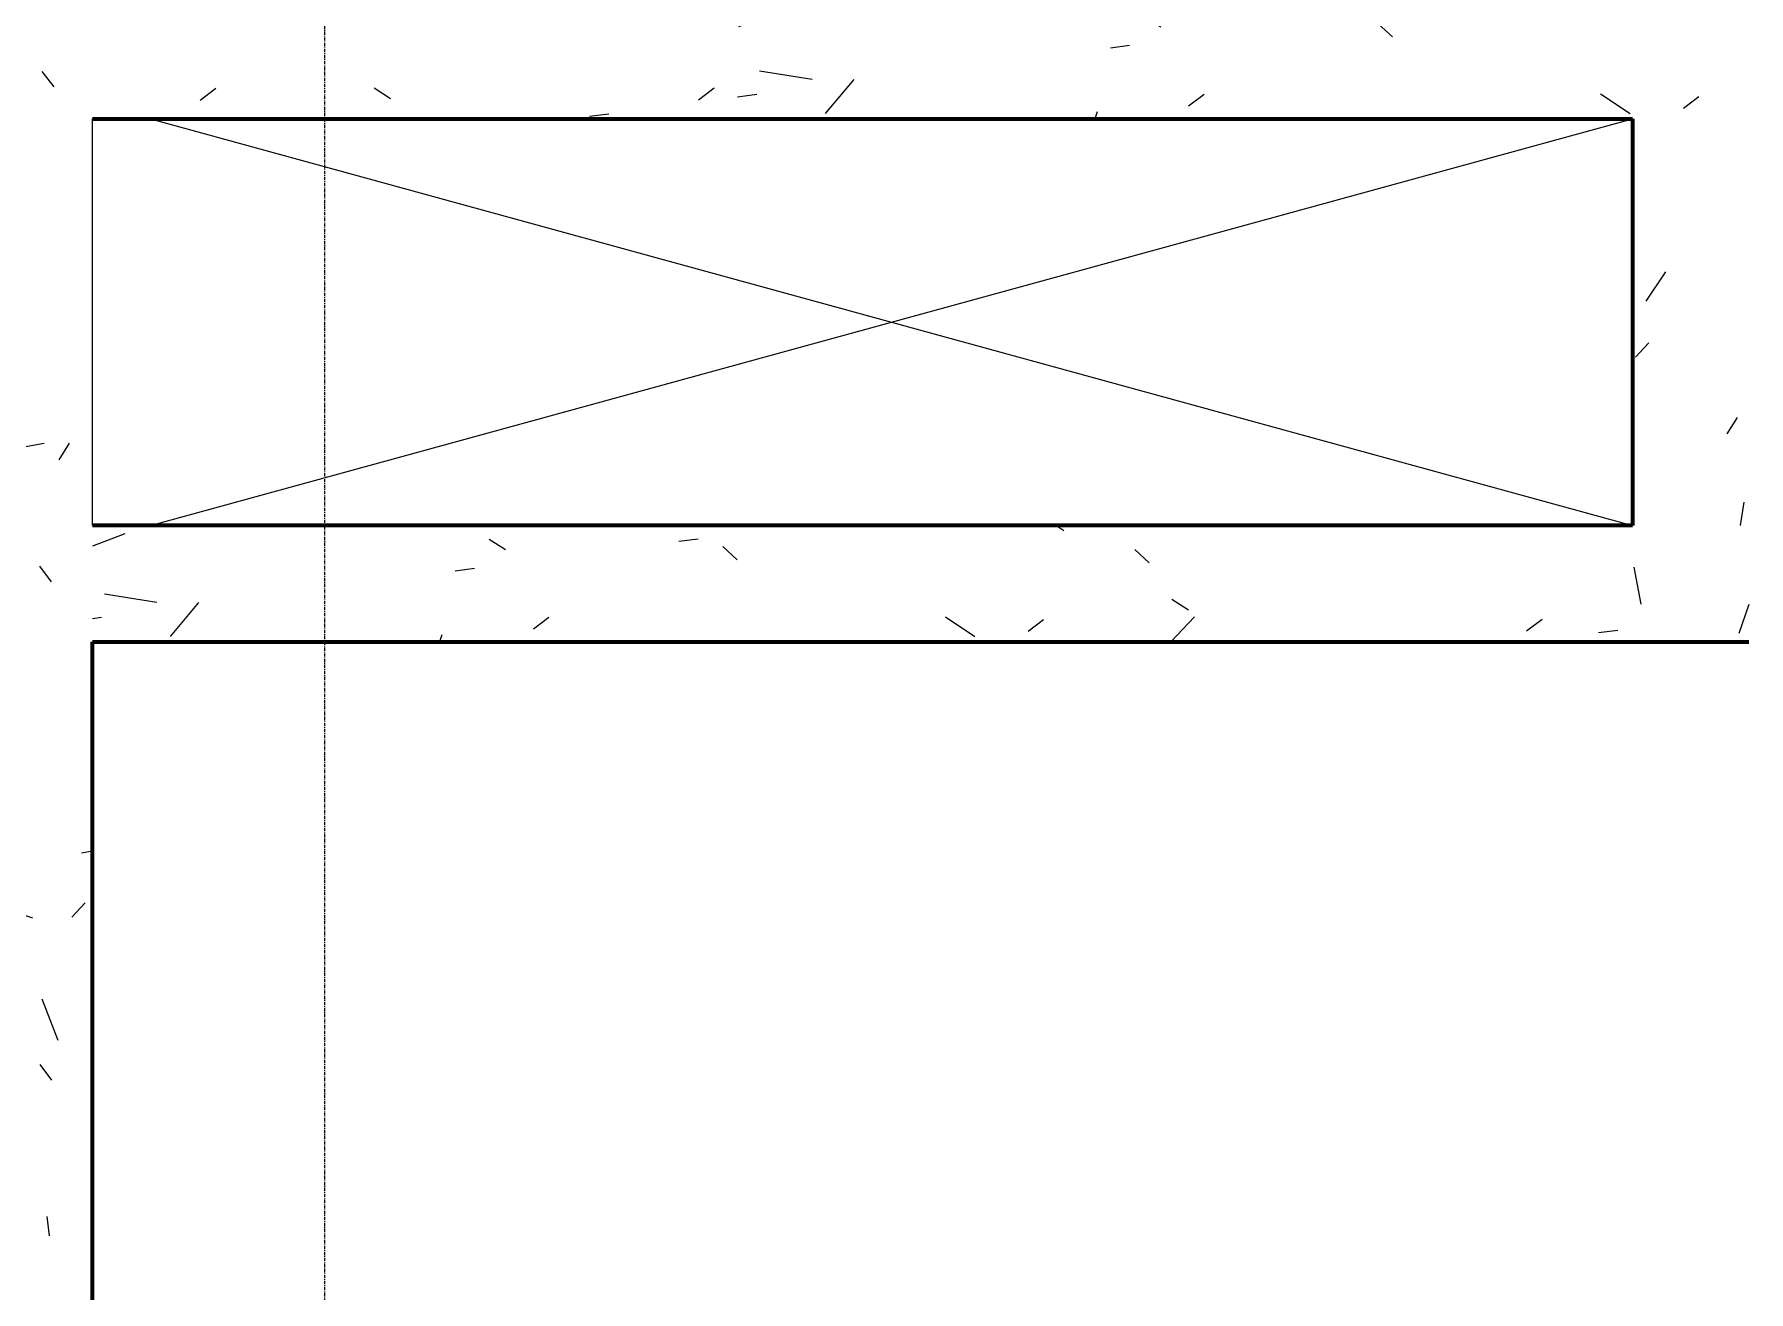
# Model space of a CAD drawing. Header units: millimetres. Extents: x -4391136 to -1798569, y -886572 to -291056.
# Drawn here: x -2668504 to -2665554, y -504168 to -502004 of the extents above; entities that cross this region are included whole.
import ezdxf

# ---------------------------------------------------------------- set-up
doc = ezdxf.new("R2010")
doc.units = ezdxf.units.MM
doc.linetypes.add('Xref-C-1-PP17-AR-2214-01-B$0$DPA_Grid _ Level 100', pattern=[10, 5.5, -1.6, 1.3, -1.6])
doc.layers.add('000 - 0_HIDE_OBJ_FRAMING_DEF_DIMS', color=7, linetype='Continuous', plot=False)
for name, color, linetype in [('Xref-C-1-PP17-AR-2214-01-B$0$A-DETL', 7, 'Continuous'), ('Xref-C-1-PP17-AR-2214-01-B$0$A-Wall', 7, 'Continuous'), ('Xref-C-1-PP17-AR-2214-01-B$0$A-WALL-PATT', 7, 'Continuous'), ('Xref-C-1-PP17-AR-2214-01-B$0$S-BEAM', 7, 'Continuous')]:
    doc.layers.add(name, color=color, linetype=linetype)

# ---------------------------------------------------------------- blocks, each defined once
blk = doc.blocks.new('Xref-C-1-PP17-AR-2214-01-B')
at = {"layer": 'Xref-C-1-PP17-AR-2214-01-B$0$A-WALL-PATT', "lineweight": 9}
h = blk.add_hatch(dxfattribs=at)
h.set_pattern_fill('ACET-2D-FP_12', angle=49.99999999998068, style=0, pattern_type=2)
h.set_pattern_definition([(139.9999999999806, (-2735242.74492201, -505043.6962943238), (-385.1750481771305, -459.0337474423577), [76.1999999948909, -838.1999999437999]), (84.99999999998067, (-2735242.74492201, -505043.6962943238), (-746.1827033320442, 65.2825274609495), [60.95999999902278, -670.5599999892506]), (190.4509999999807, (-2735237.432066674, -504982.9687962839), (127.8976821540855, -693.3830033237464), [64.760000009727, -712.360000106997]), (136.1839999999807, (-2735445.945103665, -505043.6968699379), (-622.3064180691727, -648.572486159741), [114.2999999805888, -1257.299999786477]), (186.6359999999807, (-2735431.931020783, -504953.3366802859), (122.2199233649299, -1050.53431868169), [97.13999998685, -1068.53999985535]), (81.1839999999807, (-2735445.945103665, -505043.6968699379), (-1110.274966447614, 172.1971373298438), [91.43999999912084, -1005.839999990329]), (110.9999999999807, (-2735395.144802339, -504942.0967650895), (-559.4256647136062, -214.7433929590625), [76.2000000050308, -838.2000000553388]), (55.99999999998069, (-2735395.144802339, -504942.0967650895), (-620.9765001013875, 418.8539380778093), [60.95999999519559, -670.5599999471515]), (161.4509999999807, (-2735361.056395906, -504891.5587120319), (-224.2969172061421, -668.452465985436), [64.75999999221384, -712.3599999143521]), (127.4999999999807, (-2735242.74492201, -505043.6962943238), (-206.91210464295, -158.7692420319072), [33.52799999703571, -628.903999944397, 33.52799999703571, -1320.29199988327]), (127.4999999999807, (-2735242.74492201, -505043.6962943238), (-206.91210464295, -158.7692420319072), [-695.9599999384685, -647.1919999427802, 33.52799999703571, -639.5719999434539]), (97.49999999998067, (-2735242.74492201, -505043.6962943238), (-359.3065579393879, -47.30360575212399), [33.52799999999586, -354.5839999999563, 33.52799999999586, -870.2039999998927]), (97.49999999998067, (-2735242.74492201, -505043.6962943238), (-359.3065579393879, -47.30360575212399), [-421.639999999948, -613.6639999999244, 33.52799999999586, -223.0119999999725]), (57.49999999998069, (-2735242.744133817, -505270.2647502401), (-229.4741615331732, 146.1911639366299), [33.52800000003587, -220.4720000002359, 33.52800000003587, -1810.512000001938]), (57.49999999998069, (-2735242.744133817, -505270.2647502401), (-229.4741615331732, 146.1911639366299), [-287.5280000003077, -758.9520000008122, 33.52800000003587, -1018.032000001089]), (47.49999999998069, (-2735242.744229032, -505371.8645196741), (-350.4168590595946, 321.0978918577312), [33.52800000457609, -296.6720000404915, 33.52800000457609, -1239.520000169177]), (47.49999999998069, (-2735242.744229032, -505371.8645196741), (-350.4168590595946, 321.0978918577312), [-363.7280000496437, -492.7600000672547, 33.52800000457609, -713.2320000973459])])
h.paths.add_polyline_path([(-2735442.744708749, -509598.9466707958), (-2735242.744708749, -509598.9466707958), (-2735242.744708749, -500488.446670796), (-2735442.744708749, -500488.446670796)])
h = blk.add_hatch(dxfattribs=at)
h.set_pattern_fill('ACET-2D-FP_6', angle=50.00000000002733, style=0, pattern_type=2)
h.set_pattern_definition([(230.0000000000273, (-2732690.244793999, -501948.9469441466), (459.0337474662811, -385.1750481966301), [76.20000000168635, -838.2000000185499]), (175.0000000000273, (-2732690.244793999, -501948.9469441466), (-65.28252745699137, -746.1827032929868), [60.95999998934605, -670.5599998828064]), (280.4510000000274, (-2732750.973058083, -501943.6334460233), (693.3830033084378, 127.8976821521064), [64.75999999792225, -712.3599999771448]), (226.1840000000273, (-2732690.244984428, -502152.1464830143), (648.572486194782, -622.3064181018271), [114.3000000090041, -1257.300000099045]), (276.6360000000274, (-2732780.604408036, -502138.1330429197), (1050.534318669233, 122.2199233644642), [97.13999999808284, -1068.539999978911]), (171.1840000000273, (-2732690.244984428, -502152.1464830143), (-172.1971373409033, -1110.274966523866), [91.44000001127155, -1005.840000123987]), (201.0000000000273, (-2732791.844323232, -502101.3468244763), (214.7433929350227, -559.4256646492286), [76.20000000026225, -838.2000000028847]), (146.0000000000273, (-2732791.844323232, -502101.3468244763), (-418.8539380771108, -620.9765001018532), [60.96000000798912, -670.5600000878803]), (251.4510000000274, (-2732842.38237629, -502067.2584180429), (668.4524659444578, -224.2969171917648), [64.76000000175954, -712.3600000193549]), (217.5000000000273, (-2732690.244793999, -501948.9469441466), (158.7692419998348, -206.9121046008077), [33.52799999595496, -628.903999924125, 33.52799999595496, -1320.291999840711]), (217.5000000000273, (-2732690.244793999, -501948.9469441466), (158.7692419998348, -206.9121046008077), [-695.9599999160349, -647.1919999219185, 33.52799999595496, -639.5719999228379]), (187.5000000000273, (-2732690.244793999, -501948.9469441466), (47.30360574601218, -359.3065578895621), [33.52800000462985, -354.5840000489641, 33.52800000462985, -870.2040001201655]), (187.5000000000273, (-2732690.244793999, -501948.9469441466), (47.30360574601218, -359.3065578895621), [-421.6400000582238, -613.6640000847401, 33.52800000462985, -223.0120000307955]), (147.5000000000273, (-2732463.676980869, -501948.9469219979), (-146.1911639207974, -229.4741615089588), [33.52800000332778, -220.4720000218827, -1844.040000183028]), (147.5000000000273, (-2732463.676980869, -501948.9469219979), (-146.1911639207974, -229.4741615089588), [-254.0000000252105, 33.52800000332778, -758.952000075329, -1051.560000104372]), (147.5000000000273, (-2732463.676980869, -501948.9469219979), (-146.1911639207974, -229.4741615089588), [-1046.480000103867, 33.52800000332778, -1018.032000101044]), (137.5000000000273, (-2732362.076568648, -501948.9462511688), (-321.0978918159381, -350.4168590145418), [33.52800000205953, -296.6720000182237, 33.52800000205953, -1239.52000007614]), (137.5000000000273, (-2732362.076568648, -501948.9462511688), (-321.0978918159381, -350.4168590145418), [-363.7280000223428, -492.7600000302688, 33.52800000205953, -713.2320000438117])])
h.paths.add_polyline_path([(-2730390.573861466, -502148.9466707962), (-2730237.727068962, -502148.9466707962), (-2730237.727068962, -501948.9466707962), (-2735242.744708749, -501948.9466707962), (-2735242.744708749, -502148.9466707962)])
h = blk.add_hatch(dxfattribs=at)
h.set_pattern_fill('ACET-2D-FP_7', angle=49.99999999998068, style=0, pattern_type=2)
h.set_pattern_definition([(139.9999999999806, (-2732392.745022851, -502498.9465807492), (-385.1750481771305, -459.0337474423577), [76.1999999948909, -838.1999999437999]), (84.99999999998067, (-2732392.745022851, -502498.9465807492), (-746.1827033320442, 65.2825274609495), [60.95999999902278, -670.5599999892506]), (190.4509999999807, (-2732387.431524727, -502438.2183166647), (127.8976821540855, -693.3830033237464), [64.760000009727, -712.360000106997]), (136.1839999999807, (-2732595.944561718, -502498.9463903189), (-622.3064180691727, -648.572486159741), [114.2999999805888, -1257.299999786477]), (186.6359999999807, (-2732581.931121624, -502408.5869667111), (122.2199233649299, -1050.53431868169), [97.13999998685, -1068.53999985535]), (81.1839999999807, (-2732595.944561718, -502498.9463903189), (-1110.274966447614, 172.1971373298438), [91.43999999912084, -1005.839999990329]), (110.9999999999807, (-2732545.14490318, -502397.3470515148), (-559.4256647136062, -214.7433929590625), [76.2000000050308, -838.2000000553388]), (55.99999999998069, (-2732545.14490318, -502397.3470515148), (-620.9765001013875, 418.8539380778093), [60.95999999519559, -670.5599999471515]), (161.4509999999807, (-2732511.056496747, -502346.8089984574), (-224.2969172061421, -668.452465985436), [64.75999999221384, -712.3599999143521]), (127.4999999999807, (-2732392.745022851, -502498.9465807492), (-206.91210464295, -158.7692420319072), [33.52799999703571, -628.903999944397, 33.52799999703571, -1320.29199988327]), (127.4999999999807, (-2732392.745022851, -502498.9465807492), (-206.91210464295, -158.7692420319072), [-695.9599999384685, -647.1919999427802, 33.52799999703571, -639.5719999434539]), (97.49999999998067, (-2732392.745022851, -502498.9465807492), (-359.3065579393879, -47.30360575212399), [33.52799999999586, -354.5839999999563, 33.52799999999586, -870.2039999998927]), (97.49999999998067, (-2732392.745022851, -502498.9465807492), (-359.3065579393879, -47.30360575212399), [-421.639999999948, -613.6639999999244, 33.52799999999586, -223.0119999999725]), (57.49999999998069, (-2732392.745000702, -502725.5143938782), (-229.4741615331732, 146.1911639366299), [33.52800000003587, -220.4720000002359, 33.52800000003587, -1810.512000001938]), (57.49999999998069, (-2732392.745000702, -502725.5143938782), (-229.4741615331732, 146.1911639366299), [-287.5280000003077, -758.9520000008122, 33.52800000003587, -1018.032000001089]), (47.49999999998069, (-2732392.744329873, -502827.1148060993), (-350.4168590595946, 321.0978918577312), [33.52800000457609, -296.6720000404915, 33.52800000457609, -1239.520000169177]), (47.49999999998069, (-2732392.744329873, -502827.1148060993), (-350.4168590595946, 321.0978918577312), [-363.7280000496437, -492.7600000672547, 33.52800000457609, -713.2320000973459])])
h.paths.add_polyline_path([(-2732592.744708749, -502848.946670796), (-2732392.744708749, -502848.946670796), (-2732392.744708749, -502148.9466707962), (-2732592.744708749, -502148.9466707962)])
h = blk.add_hatch(dxfattribs=at)
h.set_pattern_fill('ACET-2D-FP_1', angle=50.00000000002733, style=0, pattern_type=2)
h.set_pattern_definition([(230.0000000000273, (-2733817.744575671, -502848.9470898423), (459.0337474662811, -385.1750481966301), [76.20000000168635, -838.2000000185499]), (175.0000000000273, (-2733817.744575671, -502848.9470898423), (-65.28252745699137, -746.1827032929868), [60.95999998934605, -670.5599998828064]), (280.4510000000274, (-2733878.472839755, -502843.6335917187), (693.3830033084378, 127.8976821521064), [64.75999999792225, -712.3599999771448]), (226.1840000000273, (-2733817.744766102, -503052.14662871), (648.572486194782, -622.3064181018271), [114.3000000090041, -1257.300000099045]), (276.6360000000274, (-2733908.104955754, -503038.1325458274), (1050.534318669233, 122.2199233644642), [97.13999999808284, -1068.539999978911]), (171.1840000000273, (-2733817.744766102, -503052.14662871), (-172.1971373409033, -1110.274966523866), [91.44000001127155, -1005.840000123987]), (201.0000000000273, (-2733919.34487095, -503001.3463273842), (214.7433929350227, -559.4256646492286), [76.20000000026225, -838.2000000028847]), (146.0000000000273, (-2733919.34487095, -503001.3463273842), (-418.8539380771108, -620.9765001018532), [60.96000000798912, -670.5600000878803]), (251.4510000000274, (-2733969.882924008, -502967.2579209511), (668.4524659444578, -224.2969171917648), [64.76000000175954, -712.3600000193549]), (217.5000000000273, (-2733817.744575671, -502848.9470898423), (158.7692419998348, -206.9121046008077), [33.52799999595496, -628.903999924125, 33.52799999595496, -1320.291999840711]), (217.5000000000273, (-2733817.744575671, -502848.9470898423), (158.7692419998348, -206.9121046008077), [-695.9599999160349, -647.1919999219185, 33.52799999595496, -639.5719999228379]), (187.5000000000273, (-2733817.744575671, -502848.9470898423), (47.30360574601218, -359.3065578895621), [33.52800000462985, -354.5840000489641, 33.52800000462985, -870.2040001201655]), (187.5000000000273, (-2733817.744575671, -502848.9470898423), (47.30360574601218, -359.3065578895621), [-421.6400000582238, -613.6640000847401, 33.52800000462985, -223.0120000307955]), (147.5000000000273, (-2733591.176762543, -502848.9470676936), (-146.1911639207974, -229.4741615089588), [33.52800000332778, -220.4720000218827, 33.52800000332778, -1810.512000179701]), (147.5000000000273, (-2733591.176762543, -502848.9470676936), (-146.1911639207974, -229.4741615089588), [-287.5280000285383, -758.952000075329, 33.52800000332778, -1018.032000101044]), (137.5000000000273, (-2733489.576350321, -502848.946396864), (-321.0978918159381, -350.4168590145418), [33.52800000205953, -296.6720000182237, 33.52800000205953, -1239.52000007614]), (137.5000000000273, (-2733489.576350321, -502848.946396864), (-321.0978918159381, -350.4168590145418), [-363.7280000223428, -492.7600000302688, 33.52800000205953, -713.2320000438117])])
h.paths.add_polyline_path([(-2733521.143278991, -503048.9466707961), (-2732392.744708749, -503048.9466707961), (-2732392.744708749, -502848.946670796), (-2735242.744708749, -502848.946670796), (-2735242.744708749, -503048.9466707961)])
at = {"layer": '000 - 0_HIDE_OBJ_FRAMING_DEF_DIMS', "color": 7, "linetype": 'Xref-C-1-PP17-AR-2214-01-B$0$DPA_Grid _ Level 100'}
blk.add_line((-2734842.744708746, -526124.5650781487), (-2734842.744708746, -489632.9440086876), dxfattribs=at)
at = {"layer": 'Xref-C-1-PP17-AR-2214-01-B$0$A-DETL', "color": 7, "lineweight": 9}
for p, q in [((-2735142.744708746, -502848.9466707956), (-2732592.744708746, -502148.9466707957)), ((-2735142.744708746, -502148.9466707957), (-2732592.744708746, -502848.9466707956))]:
    blk.add_line(p, q, dxfattribs=at)
at = {"layer": 'Xref-C-1-PP17-AR-2214-01-B$0$A-Wall', "color": 7, "lineweight": 70}
for p, q in [((-2735242.744708746, -502148.9466707957), (-2732592.744708746, -502148.9466707957)), ((-2732592.744708746, -502148.9466707957), (-2732592.744708746, -502848.9466707956)), ((-2732592.744708746, -502848.9466707956), (-2735242.744708746, -502848.9466707956)), ((-2735242.744708746, -504548.9466707976), (-2735242.744708746, -503048.9466707956)), ((-2735242.744708746, -503048.9466707956), (-2732392.744708746, -503048.9466707956))]:
    blk.add_line(p, q, dxfattribs=at)
at = {"layer": 'Xref-C-1-PP17-AR-2214-01-B$0$S-BEAM', "color": 7}
blk.add_line((-2735242.744708746, -502848.9466707956), (-2735242.744708746, -502148.9466707957), dxfattribs=at)

msp = doc.modelspace()

# ---------------------------------------------------------------- block references
at = {"color": 7}
msp.add_blockref('Xref-C-1-PP17-AR-2214-01-B', (66839, 0), dxfattribs=at)

doc.saveas('drawing.dxf')
